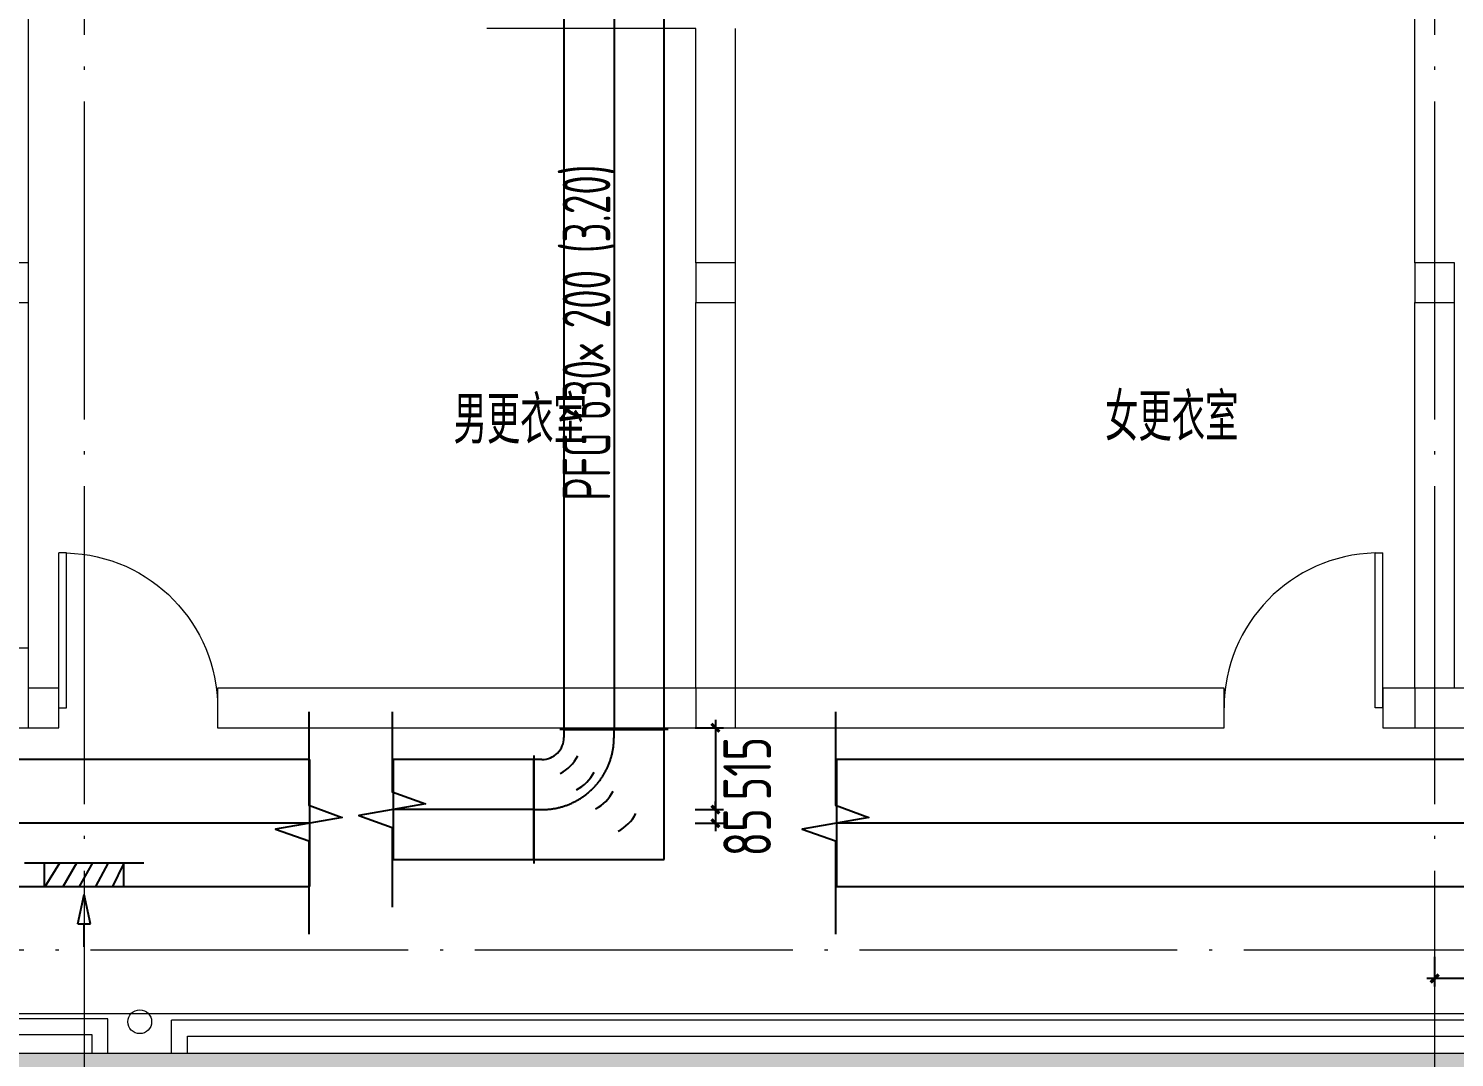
# Model space of a CAD drawing. Extents: x 13114849 to 13479250, y 160225 to 278773.
# Drawn here: x 13283047 to 13292022, y 184185 to 190660 of the extents above; entities that cross this region are included whole.
import ezdxf

# ---------------------------------------------------------------- set-up
doc = ezdxf.new("R2010")
doc.units = 0
doc.header["$LTSCALE"] = 1000
doc.header["$MEASUREMENT"] = 0
doc.linetypes.add('CENTER2', pattern=[28.575, 19.05, -3.175, 3.175, -3.175])
doc.linetypes.add('DOTE', pattern=[2.42, 2, -0.2, 0.02, -0.2])
for name, color, linetype in [('DUCT-X-P中心线', 5, 'CENTER2'), ('DUCT-X-P标注', 7, 'Continuous'), ('DUCT-X-P法兰', 2, 'Continuous'), ('DUCT-X-P管', 31, 'Continuous'), ('DUCT-X-P管端线', 2, 'Continuous'), ('DUCT-X-P风口', 7, 'Continuous'), ('DUCT-X-YP中心线', 5, 'CENTER2'), ('DUCT-X-YP标注', 7, 'Continuous'), ('DUCT-X-YP管', 31, 'Continuous')]:
    doc.layers.add(name, color=color, linetype=linetype)
doc.layers.add('建筑底图', color=8, linetype='Continuous', lineweight=13)
doc.styles.add('67', font='gbenor.shx', dxfattribs={"width": 0.7, "bigfont": 'hztxt.shx'})
doc.styles.add('C', font='HZTXT_E', dxfattribs={"width": 0.7, "bigfont": 'HZTXT'})
doc.styles.add('du', font='gbenor.shx', dxfattribs={"width": 0.8, "bigfont": 'hztxt.shx'})
doc.dimstyles.new('67', dxfattribs={"dimscale": 100, "dimtxt": 3, "dimasz": 0.5, "dimexe": 0.5, "dimexo": 2, "dimgap": 0.5, "dimtad": 2, "dimdec": 0, "dimrnd": 5, "dimzin": 0, "dimdsep": 46, "dimtxsty": 'du', "dimblk": 'ARCHTICK', "dimcen": 0, "dimdle": 0.5, "dimclrd": 256, "dimclre": 256, "dimclrt": 256, "dimazin": 0, "dimtfac": 1, "dimtdec": 0, "dimtix": 1, "dimtmove": 2, "dimatfit": 3, "dimfxl": 1, "dimtolj": 1, "dimtzin": 0, "dimlwd": -1, "dimlwe": -1, "dimarcsym": 0})

# ---------------------------------------------------------------- blocks, each defined once
blk = doc.blocks.new('$风口$00000152')
for p, q in [((150, 300), (150, -300)), ((0, 200), (150, 200)), ((0, 200), (0, -200)), ((0, 196.6), (150, 122.6)), ((0, 105.7), (150, 37)), ((-234.9, 31.5), (-234.9, -31.5)), ((-234.9, 31.5), (-50, 0)), ((0, 23.8), (150, -43.5)), ((-378.4, 0), (-234.9, 0)), ((-234.9, -31.5), (-50, 0)), ((0, -58.8), (150, -122.7)), ((0, -145.2), (144.5, -200)), ((0, -200), (150, -200))]:
    blk.add_line(p, q)
blk = doc.blocks.new('_ArchTick')
at = {"color": 0, "linetype": 'ByBlock', "const_width": 0.4}
blk.add_lwpolyline([(-0.5, -0.5), (0.5, 0.5)], dxfattribs=at)
blk = doc.blocks.new('*D204')
at = {"layer": 'DUCT-X-P标注', "transparency": 16777216}
for p, q in [((13287370.8, 185744.5), (13287370.8, 185794.5)), ((13287244.1, 185744.5), (13287420.8, 185744.5)), ((13287370.8, 185744.5), (13287370.8, 185658.6)), ((13287244.1, 185658.6), (13287420.8, 185658.6)), ((13287370.8, 185658.6), (13287370.8, 185608.6))]:
    blk.add_line(p, q, dxfattribs=at)
at = {"layer": 'DUCT-X-P标注', "transparency": 16777216, "xscale": 50, "yscale": 50, "zscale": 50}
for p, rotation in [((13287370.8, 185744.5), 270), ((13287370.8, 185658.6), 90)]:
    blk.add_blockref('_ArchTick', p, dxfattribs=dict(at, rotation=rotation))
at = {"layer": 'DUCT-X-P标注', "transparency": 16777216, "insert": (13287570.8, 185601.5), "char_height": 300, "attachment_point": 5, "rotation": 90, "style": 'du'}
blk.add_mtext('\\A1;85', dxfattribs=at)
blk = doc.blocks.new('*D203')
at = {"layer": 'DUCT-X-P标注', "transparency": 16777216}
for p, q in [((13287243.9, 186259.5), (13287420.8, 186259.5)), ((13287370.8, 186309.5), (13287370.8, 185694.5)), ((13287244.1, 185744.5), (13287420.8, 185744.5))]:
    blk.add_line(p, q, dxfattribs=at)
at = {"layer": 'DUCT-X-P标注', "transparency": 16777216, "xscale": 50, "yscale": 50, "zscale": 50}
for p, rotation in [((13287370.8, 186259.5), 90), ((13287370.8, 185744.5), 270)]:
    blk.add_blockref('_ArchTick', p, dxfattribs=dict(at, rotation=rotation))
at = {"layer": 'DUCT-X-P标注', "transparency": 16777216, "insert": (13287570.8, 186002), "char_height": 300, "attachment_point": 5, "rotation": 90, "style": 'du'}
blk.add_mtext('\\A1;515', dxfattribs=at)
blk = doc.blocks.new('*D150')
at = {"layer": 'DUCT-X-YP标注', "transparency": 16777216}
for p, q in [((13291897.4, 184818.1), (13291897.4, 184631.5)), ((13295397.4, 184818.1), (13295397.4, 184631.5)), ((13295447.4, 184681.5), (13291847.4, 184681.5))]:
    blk.add_line(p, q, dxfattribs=at)
at = {"layer": 'DUCT-X-YP标注', "transparency": 16777216, "xscale": 50, "yscale": 50, "zscale": 50, "rotation": 180}
blk.add_blockref('_ArchTick', (13291897.4, 184681.5), dxfattribs=at)
at = {"layer": 'DUCT-X-YP标注', "transparency": 16777216, "xscale": 50, "yscale": 50, "zscale": 50}
blk.add_blockref('_ArchTick', (13295397.4, 184681.5), dxfattribs=at)
at = {"layer": 'DUCT-X-YP标注', "transparency": 16777216, "insert": (13293647.4, 184481.5), "char_height": 300, "attachment_point": 5, "style": 'du'}
blk.add_mtext('\\A1;3500', dxfattribs=at)
blk = doc.blocks.new('_FZH')
blk.add_lwpolyline([(-0.5, -0.5), (0.5, -0.5), (0.5, 0.5), (-0.5, 0.5)], close=True)
blk = doc.blocks.new('$DorLib2D$00000001')
for p, q in [((0.45, 0.975), (0.5, 0.975)), ((0.45, 0), (0.45, 0.975)), ((0.5, 0), (0.5, 0.975)), ((0.5, 0), (0.45, 0))]:
    blk.add_line(p, q)
at = {"lineweight": 13}
blk.add_arc((0.475, 0), 0.975, 91.46928, 180, dxfattribs=at)

msp = doc.modelspace()

# ---------------------------------------------------------------- hatches: boundary and pattern name
at = {"layer": '建筑底图'}
h = msp.add_hatch(dxfattribs=at)
h.set_pattern_fill('钢筋混凝土', color=8, scale=100, style=0)
h.set_pattern_definition([(45, (793255.26, 8e-09), (-176.7766953, 176.7766953), []), (50, (793255.26, 8e-09), (717.260183, -62.752135), [75, -825]), (355, (793255.26, 8e-09), (-138.751334, 752.192134), [60, -660]), (100.4514, (793315, -5.2), (578.50938, 689.439542), [63.74019, -701.14211]), (46.1842, (793255.26, 200), (1067.24105, -165.519014), [112.5, -1237.5]), (96.6356, (793344.2, 186.2), (934.662706, 974.11787), [95.61029, -1051.713]), (351.1842, (793255.3, 200), (934.66195, 974.1186), [90, -990]), (21, (793355.26, 150), (596.907052, -402.61889), [75, -825]), (326, (793355.26, 150), (243.31533, 725.150045), [60, -660]), (71.4514, (793405, 116.45), (840.22263, 322.530497), [63.74019, -701.14211]), (37.5, (793255.26, 8e-09), (12.1598553, 332.893854), [0, -652, 0, -670, 0, -662.5]), (7.5, (793255.26, 8e-09), (263.069537, 394.411712), [0, -382, 0, -637, 0, -252.5]), (327.5, (793032.26, 8e-09), (533.822436, -22.554872), [0, -250, 0, -780, 0, -1035]), (317.5, (792932.26, 8e-09), (583.18617, 100.104982), [0, -325, 0, -518, 0, -735])])
h.paths.add_polyline_path([(13311597.4, 183509.5), (13311597.4, 184859.5), (13310897.4, 184859.5), (13310897.4, 184209.5), (13274397.4, 184209.5), (13274397.4, 183509.5)])

# ---------------------------------------------------------------- linework, layer by layer
at = {"layer": 'DUCT-X-P中心线'}
for p, q in [((13286732.4, 192184.3), (13286732.4, 186248.3)), ((13286732.4, 186198.1), (13286732.4, 186248.1)), ((13286228.6, 185744.5), (13285341.9, 185744.5)), ((13286228.8, 185744.5), (13286278.8, 185744.5))]:
    msp.add_line(p, q, dxfattribs=at)
msp.add_arc((13286278.8, 186198.1), 453.6, 269.99959, 360, dxfattribs=at)
at = {"layer": 'DUCT-X-P法兰'}
for p, q in [((13287072.4, 186248.2), (13286392.4, 186248.2)), ((13286228.7, 186084.5), (13286228.7, 185404.5))]:
    msp.add_line(p, q, dxfattribs=at)
at = {"layer": 'DUCT-X-P管'}
for p, q in [((13286417.4, 192184.3), (13286417.4, 186248.3)), ((13287047.4, 186248.3), (13287047.4, 192184.3)), ((13286417.4, 186248.3), (13287047.4, 186248.3)), ((13286417.4, 186248.1), (13286417.4, 186198.1)), ((13287047.4, 185429.5), (13287047.4, 186248.1)), ((13285341.9, 186059.5), (13285341.9, 185429.5)), ((13286228.6, 186059.5), (13285341.9, 186059.5)), ((13286228.6, 185429.5), (13286228.6, 186059.5)), ((13286278.8, 186059.5), (13286228.8, 186059.5)), ((13285341.9, 185429.5), (13286228.6, 185429.5)), ((13286228.8, 185429.5), (13287047.4, 185429.5))]:
    msp.add_line(p, q, dxfattribs=at)
msp.add_lwpolyline([(13285336.5, 186359.5), (13285336.5, 185857), (13285546.5, 185780.6), (13285126.5, 185706.5), (13285336.5, 185632), (13285336.5, 185129.5)], dxfattribs=at)
msp.add_arc((13286278.8, 186198.1), 138.6, 269.99959, 360, dxfattribs=at)
at = {"layer": 'DUCT-X-P管端线'}
for p, q in [((13287047.4, 186248.1), (13286417.4, 186248.1)), ((13286228.8, 186059.5), (13286228.8, 185429.5))]:
    msp.add_line(p, q, dxfattribs=at)
for centre in [(13286278.8, 186198.1), (13286381.3, 186095.6), (13286501.5, 185975.4), (13286642.9, 185834)]:
    msp.add_arc(centre, 253.6, 296.9998, 332.9998, dxfattribs=at)
at = {"layer": 'DUCT-X-YP中心线'}
for p, q in [((13284817.5, 185659.5), (13263298, 185659.5)), ((13302077, 185659.5), (13288132, 185659.5))]:
    msp.add_line(p, q, dxfattribs=at)
at = {"layer": 'DUCT-X-YP管'}
for p, q in [((13284817.5, 186059.5), (13263298, 186059.5)), ((13284817.5, 185259.5), (13284817.5, 186059.5)), ((13288132, 186059.5), (13288132, 185259.5)), ((13302077, 186059.5), (13288132, 186059.5)), ((13263298, 185259.5), (13284817.5, 185259.5)), ((13288132, 185259.5), (13302077, 185259.5))]:
    msp.add_line(p, q, dxfattribs=at)
for points in [[(13284812, 186359.5), (13284812, 185772), (13285022, 185695.6), (13284602, 185621.5), (13284812, 185547), (13284812, 184959.5)], [(13288126.5, 186359.5), (13288126.5, 185772), (13288336.5, 185695.6), (13287916.5, 185621.5), (13288126.5, 185547), (13288126.5, 184959.5)]]:
    msp.add_lwpolyline(points, dxfattribs=at)
at = {"layer": '建筑底图', "linetype": 'DOTE'}
msp.add_line((13283397.4, 209559.5), (13283397.4, 180083), dxfattribs=at)
at = {"layer": '建筑底图', "color": 8, "linetype": 'DOTE'}
for p, q in [((13291897.4, 209559.5), (13291897.4, 180083)), ((13474197.4, 184859.5), (13119297.4, 184859.5))]:
    msp.add_line(p, q, dxfattribs=at)
at = {"layer": '建筑底图'}
for p, q in [((13283047.4, 189184.5), (13283047.4, 191259.5)), ((13287246.9, 190659.5), (13285932.4, 190659.5)), ((13287246.9, 189184.5), (13287246.9, 190659.5)), ((13287496.9, 189184.5), (13287496.9, 190659.5)), ((13283047.4, 186759.5), (13283047.4, 188934.5)), ((13287246.9, 186509.5), (13287246.9, 188934.5)), ((13287496.9, 186509.5), (13287496.9, 188934.5)), ((13291772.4, 186509.5), (13291772.4, 188934.5)), ((13292022.4, 186509.5), (13292022.4, 188934.5)), ((13283397.4, 186634.5), (13283397.4, 186634.5)), ((13283237.4, 186509.5), (13283047.4, 186509.5)), ((13283237.4, 186259.5), (13283237.4, 186509.5)), ((13283397.4, 186509.5), (13283397.4, 186509.5)), ((13284237.4, 186509.5), (13284237.4, 186259.5)), ((13287246.9, 186509.5), (13284237.4, 186509.5)), ((13290572.4, 186509.5), (13287496.9, 186509.5)), ((13290572.4, 186259.5), (13290572.4, 186509.5)), ((13291572.4, 186509.5), (13291572.4, 186259.5)), ((13291772.4, 186509.5), (13291572.4, 186509.5)), ((13283397.4, 186384.5), (13283397.4, 186384.5)), ((13283047.4, 186259.5), (13283237.4, 186259.5)), ((13284237.4, 186259.5), (13287246.9, 186259.5)), ((13287496.9, 186259.5), (13290572.4, 186259.5)), ((13291572.4, 186259.5), (13291772.4, 186259.5)), ((13283547.4, 184209.5), (13283547.4, 184427.6)), ((13283947.4, 184209.5), (13283947.4, 184419.5)), ((13305372.4, 184419.5), (13283947.4, 184419.5)), ((13283447.4, 184209.5), (13283447.4, 184327.5)), ((13284047.4, 184209.5), (13284047.4, 184319.5)), ((13284047.4, 184319.5), (13305472.4, 184319.5))]:
    msp.add_line(p, q, dxfattribs=at)
at = {"layer": '建筑底图', "color": 8}
for p, q in [((13291772.4, 189184.5), (13291772.4, 191259.5)), ((13305622.4, 184459.5), (13274397.4, 184459.5)), ((13283547.4, 184427.6), (13247385.8, 184395.7)), ((13283447.4, 184327.5), (13247297.4, 184295.6)), ((13310897.4, 184209.5), (13206897.4, 184209.5))]:
    msp.add_line(p, q, dxfattribs=at)
at = {"layer": '建筑底图'}
msp.add_circle((13283747.4, 184409.5), 75, dxfattribs=at)

# ---------------------------------------------------------------- block references
at = {"layer": 'DUCT-X-P风口', "yscale": 1.25, "rotation": 89.99999999999999}
msp.add_blockref('$风口$00000152', (13283397.4, 185259.5, 3500), dxfattribs=at)
at = {"layer": '建筑底图'}
for p, xscale, yscale, zscale in [((13282922.4, 189059.5), 250, 250, 250), ((13287371.9, 189059.5), 250, 250, 250), ((13291897.4, 189059.5), 250, 250, 250), ((13282922.4, 186509.5), 250.0000170562416, 499.9997019550065, 499.9997019550065), ((13287371.9, 186384.5), 250, 250, 250), ((13291997.4, 186384.5), 450.0000030882657, 250.0000000724685, 250.0000000724685)]:
    msp.add_blockref('_FZH', p, dxfattribs=dict(at, xscale=xscale, yscale=yscale, zscale=zscale))
at = {"layer": '建筑底图', "yscale": 1000}
for p, xscale, zscale, rotation in [((13283737.4, 186384.5), -1000, -1000, 3.947907440959852e-06), ((13291072.4, 186384.5), 1000, 1000, 1.721618078622425e-06)]:
    msp.add_blockref('$DorLib2D$00000001', p, dxfattribs=dict(at, xscale=xscale, zscale=zscale, rotation=rotation))

# ---------------------------------------------------------------- texts
at = {"layer": 'DUCT-X-P标注', "color": 7, "style": '67', "width": 0.7}
for s, p in [('(3.20)', (13286709.4, 189246.6, 3300)), ('200', (13286709.4, 188773.2, 3300)), ('×', (13286709.4, 188563.2, 3300)), ('630', (13286709.4, 188195.7, 3300)), ('PFG', (13286709.4, 187687.4, 3300))]:
    msp.add_text(s, height=300, rotation=90, dxfattribs=at).set_placement(p)
at = {"layer": '建筑底图', "style": 'C', "width": 0.7}
for s, p in [('女更衣室', (13289822.8, 188064.7)), ('男更衣室', (13285722.2, 188047))]:
    msp.add_text(s, height=300, dxfattribs=at).set_placement(p)

# ---------------------------------------------------------------- dimensions: what is measured, and where the dimension line sits
at = {"layer": 'DUCT-X-P标注'}
dim = msp.add_linear_dim(base=(13287370.8, 185744.5), p1=(13287043.9, 186259.5), p2=(13287044.1, 185744.5, 3300), angle=90, dimstyle='67', dxfattribs=at)
dim.commit()
dim.dimension.update_dxf_attribs({"geometry": '*D203', "text_midpoint": (13287570.8, 186002)})
dim = msp.add_linear_dim(base=(13287370.8, 185658.6), p1=(13287044.1, 185744.5, 3300), p2=(13287044.1, 185658.6, 3300), angle=90, dimstyle='67', dxfattribs=at)
dim.commit()
dim.dimension.update_dxf_attribs({"geometry": '*D204', "text_midpoint": (13287570.8, 185601.5), "dimtype": 128})
at = {"layer": 'DUCT-X-YP标注'}
dim = msp.add_linear_dim(base=(13291897.4, 184681.5), p1=(13295397.4, 185018.1, 3500), p2=(13291897.4, 185018.1), dimstyle='67', dxfattribs=at)
dim.commit()
dim.dimension.update_dxf_attribs({"geometry": '*D150', "text_midpoint": (13293647.4, 184481.5)})

doc.saveas('drawing.dxf')
